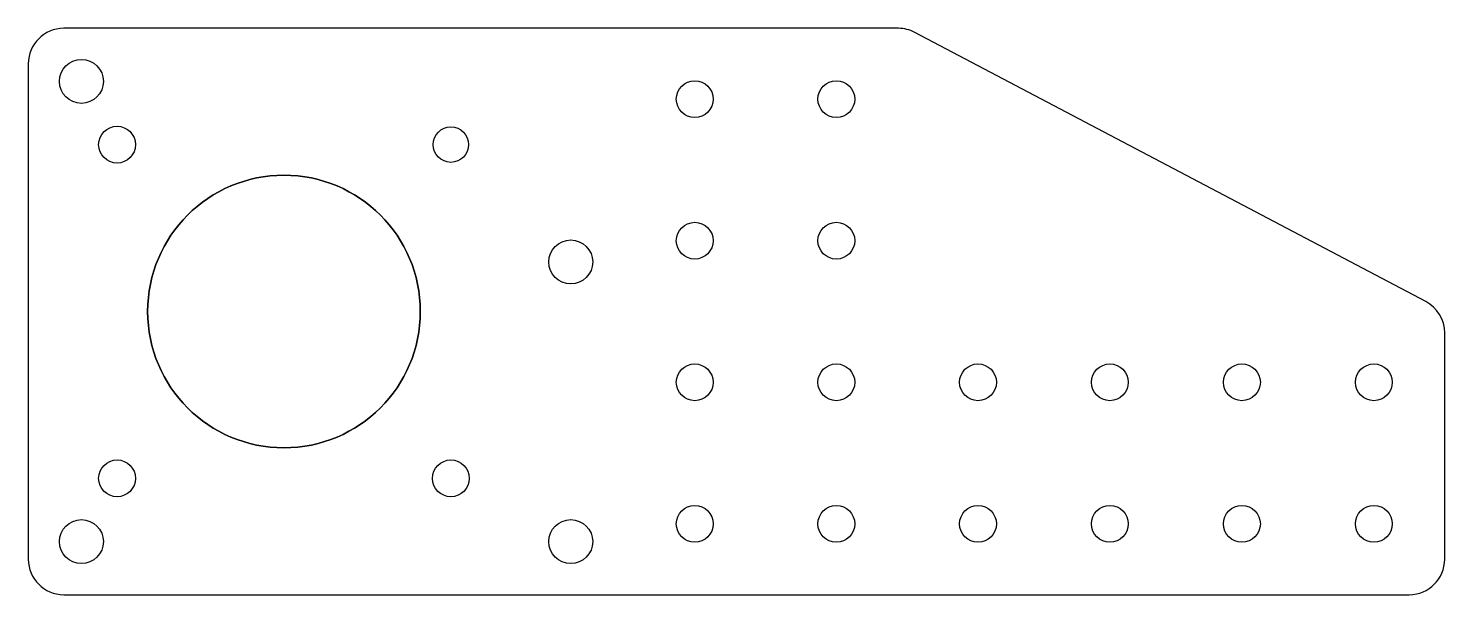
# Model space of a CAD drawing. Header units: millimetres. Extents: x -104 to 96, y 480 to 560.
import ezdxf

# ---------------------------------------------------------------- set-up
doc = ezdxf.new("R2010")
doc.units = ezdxf.units.MM
doc.layers.get('0').update_dxf_attribs({"linetype": 'CONTINUOUS'})

msp = doc.modelspace()

# ---------------------------------------------------------------- linework, layer by layer
for p, q in [((18.76, 560), (-99.1, 560)), ((18.76, 560), (-99.1, 560)), ((93.23, 521.41), (21.09, 559.42)), ((93.23, 521.41), (21.09, 559.42)), ((-104.1, 555), (-104.1, 485)), ((-104.1, 555), (-104.1, 485)), ((95.9, 485), (95.9, 516.98)), ((95.9, 485), (95.9, 516.98)), ((-99.1, 480), (90.9, 480)), ((-99.1, 480), (90.9, 480))]:
    msp.add_line(p, q)
for centre, radius in [((-96.6, 552.5), 3.1), ((-96.6, 552.5), 3.1), ((-10, 550), 2.6), ((-10, 550), 2.6), ((10, 550), 2.6), ((10, 550), 2.6), ((-91.57, 543.57), 2.6), ((-91.57, 543.57), 2.6), ((-44.43, 543.57), 2.5), ((-44.43, 543.57), 2.5), ((-68, 520), 19.25), ((-10, 530), 2.6), ((-10, 530), 2.6), ((10, 530), 2.6), ((10, 530), 2.6), ((-27.5, 527), 3.1), ((-27.5, 527), 3.1), ((-10, 510), 2.6), ((-10, 510), 2.6), ((10, 510), 2.6), ((10, 510), 2.6), ((30, 510), 2.6), ((30, 510), 2.6), ((48.63, 510), 2.6), ((48.63, 510), 2.6), ((67.27, 510), 2.6), ((67.27, 510), 2.6), ((85.9, 510), 2.6), ((85.9, 510), 2.6), ((-91.57, 496.43), 2.6), ((-91.57, 496.43), 2.6), ((-44.43, 496.43), 2.6), ((-44.43, 496.43), 2.6), ((-10, 490), 2.6), ((-10, 490), 2.6), ((10, 490), 2.6), ((10, 490), 2.6), ((30, 490), 2.6), ((30, 490), 2.6), ((48.63, 490), 2.6), ((48.63, 490), 2.6), ((67.27, 490), 2.6), ((67.27, 490), 2.6), ((85.9, 490), 2.6), ((85.9, 490), 2.6), ((-96.6, 487.5), 3.1), ((-96.6, 487.5), 3.1), ((-27.5, 487.5), 3.1), ((-27.5, 487.5), 3.1)]:
    msp.add_circle(centre, radius)
at = {"extrusion": (8.29558e-16, -8.83524e-29, -1)}
msp.add_circle((68, 520), 19.25, dxfattribs=at)
for centre, start, end in [((-99.1, 555), 90, 180), ((-99.1, 555), 90, 180), ((18.76, 555), 62.2104, 90), ((18.76, 555), 62.2104, 90), ((90.9, 516.98), 0, 62.2104), ((90.9, 516.98), 0, 62.2104), ((-99.1, 485), 180, 270), ((-99.1, 485), 180, 270), ((90.9, 485), -90, 0), ((90.9, 485), -90, 0)]:
    msp.add_arc(centre, 5, start, end)

doc.saveas('drawing.dxf')
